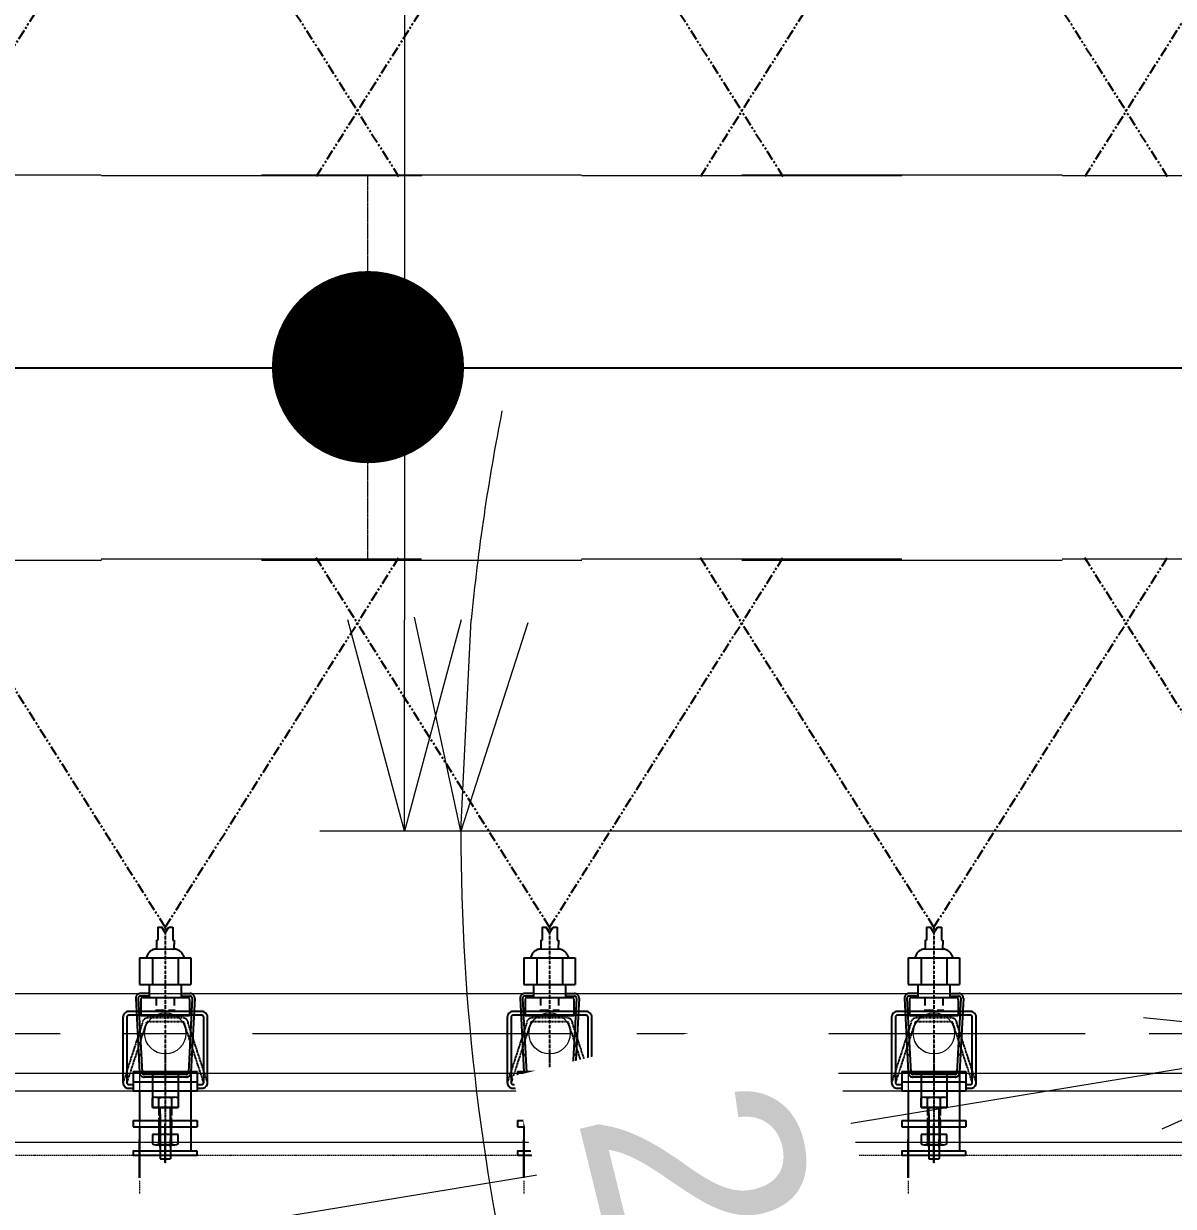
# Model space of a CAD drawing. Header units: inches. Extents: x 702888 to 852715, y 9845 to 271320.
# Drawn here: x 741018 to 741916, y 81410 to 82333 of the extents above; entities that cross this region are included whole.
import ezdxf

# ---------------------------------------------------------------- set-up
doc = ezdxf.new("R2010")
doc.units = ezdxf.units.IN
doc.header["$MEASUREMENT"] = 0
doc.header["$PDMODE"] = 34
for name, pattern in [('CENTER2', [1.125, 0.75, -0.125, 0.125, -0.125]), ('CENTERX2', [4, 2.5, -0.5, 0.5, -0.5]), ('DASHED2', [0.375, 0.25, -0.125]), ('DASHEDX2', [1.5, 1, -0.5]), ('HIDDEN', [9.525, 6.35, -3.175]), ('HIDDEN2', [0.1875, 0.125, -0.0625]), ('PHANTOM2', [31.75, 15.875, -3.175, 3.175, -3.175, 3.175, -3.175])]:
    doc.linetypes.add(name, pattern=pattern)
doc.layers.get('0').update_dxf_attribs({"lineweight": 5})
doc.layers.get('Defpoints').update_dxf_attribs({"lineweight": 5})
for name, color, linetype in [('Baugruppe', 1, 'Continuous'), ('Nozzle', 7, 'Continuous'), ('Riser Support', 7, 'Continuous')]:
    doc.layers.add(name, color=color, linetype=linetype)
doc.layers.add('chain', color=2, linetype='Continuous', lineweight=5)
doc.dimstyles.new('D1', dxfattribs={"dimscale": 66, "dimtxt": 2.5, "dimasz": 2.5, "dimexe": 1, "dimexo": 1, "dimgap": 1.25, "dimtad": 1, "dimdec": 0, "dimdsep": 46, "dimtxsty": 'Standard', "dimblk": 'OPEN30', "dimcen": 2.5, "dimclrd": 150, "dimclre": 150, "dimclrt": 140, "dimadec": 0, "dimazin": 0, "dimtfac": 1, "dimtdec": 0, "dimtmove": 0, "dimatfit": 3, "dimfxl": 1, "dimtfill": 1, "dimlwd": 13, "dimlwe": 13, "dimarcsym": 0})

# ---------------------------------------------------------------- blocks, each defined once
blk = doc.blocks.new('A$C4D81176E')
at = {"layer": 'Nozzle', "color": 2, "linetype": 'PHANTOM2', "ltscale": 0.5}
for q in [(361.29, 4.67), (361.29, -359.71)]:
    blk.add_line((72.96, -177.52), q, dxfattribs=at)
at = {"layer": 'Nozzle', "color": 2}
for p, q in [((17.67, -154.51), (-40.49, -157.52)), ((17.67, -156.5), (-40.49, -159.5)), ((-26.32, -156.77), (-26.32, -158.75)), ((18.11, -154.51), (17.67, -154.51)), ((17.93, -156.5), (17.67, -156.5)), ((18.2, -156.59), (17.93, -156.5)), ((18.51, -154.6), (18.11, -154.51)), ((18.42, -156.68), (18.2, -156.59)), ((18.64, -156.86), (18.42, -156.68)), ((18.9, -154.74), (18.51, -154.6)), ((18.82, -157.03), (18.64, -156.86)), ((19.3, -154.91), (18.9, -154.74)), ((19.65, -155.13), (19.3, -154.91)), ((20.01, -155.4), (19.65, -155.13)), ((20.27, -155.66), (20.01, -155.4)), ((20.54, -156.02), (20.27, -155.66)), ((20.76, -156.37), (20.54, -156.02)), ((20.94, -156.77), (20.76, -156.37)), ((21.07, -157.16), (20.94, -156.77)), ((-43.98, -160.56), (-44.03, -161.01)), ((-44.03, -194.04), (-44.03, -161.01)), ((-43.89, -160.17), (-43.98, -160.56)), ((-43.81, -159.77), (-43.89, -160.17)), ((-43.63, -159.37), (-43.81, -159.77)), ((-43.41, -159.02), (-43.63, -159.37)), ((-43.14, -158.67), (-43.41, -159.02)), ((-42.83, -158.4), (-43.14, -158.67)), ((-42.48, -158.14), (-42.83, -158.4)), ((-42.13, -157.92), (-42.48, -158.14)), ((-41.77, -157.74), (-42.13, -157.92)), ((-41.91, -160.48), (-42, -160.74)), ((-42, -160.74), (-42, -161.01)), ((-42, -194.04), (-42, -161.01)), ((-41.82, -160.26), (-41.91, -160.48)), ((-41.64, -160.03), (-41.82, -160.26)), ((-41.33, -157.61), (-41.77, -157.74)), ((-41.47, -159.86), (-41.64, -160.03)), ((-41.25, -159.68), (-41.47, -159.86)), ((-40.94, -157.52), (-41.33, -157.61)), ((-41.02, -159.59), (-41.25, -159.68)), ((-40.76, -159.5), (-41.02, -159.59)), ((-40.49, -157.52), (-40.94, -157.52)), ((-40.49, -159.5), (-40.76, -159.5)), ((4.15, -158.49), (4.15, -196.51)), ((16.65, -158.49), (4.15, -158.49)), ((16.92, -158.53), (16.65, -158.49)), ((17.18, -158.58), (16.92, -158.53)), ((17.4, -158.71), (17.18, -158.58)), ((17.62, -158.84), (17.4, -158.71)), ((17.8, -159.02), (17.62, -158.84)), ((17.98, -159.24), (17.8, -159.02)), ((18.06, -159.5), (17.98, -159.24)), ((18.15, -159.73), (18.06, -159.5)), ((18.15, -159.99), (18.15, -159.73)), ((18.15, -159.99), (18.15, -195.01)), ((28.18, -165.03), (18.15, -165.03)), ((18.95, -157.25), (18.82, -157.03)), ((19.08, -157.47), (18.95, -157.25)), ((19.17, -157.74), (19.08, -157.47)), ((19.17, -158), (19.17, -157.74)), ((19.17, -165.03), (19.17, -158)), ((21.16, -157.56), (21.07, -157.16)), ((21.16, -158), (21.16, -157.56)), ((21.16, -165.03), (21.16, -157.96)), ((48.98, -157.52), (28.18, -157.52)), ((28.18, -157.52), (28.18, -197.53)), ((48.98, -157.52), (48.98, -197.53)), ((49.64, -162.86), (48.98, -162.73)), ((50.3, -163.04), (49.64, -162.86)), ((50.92, -163.3), (50.3, -163.04)), ((51.54, -163.61), (50.92, -163.3)), ((52.11, -163.97), (51.54, -163.61)), ((52.64, -164.32), (52.11, -163.97)), ((53.17, -164.76), (52.64, -164.32)), ((53.66, -165.25), (53.17, -164.76)), ((54.1, -165.78), (53.66, -165.25)), ((54.5, -166.31), (54.1, -165.78)), ((48.98, -167.5), (28.18, -167.5)), ((54.9, -166.88), (54.5, -166.31)), ((55.21, -167.5), (54.9, -166.88)), ((55.47, -168.12), (55.21, -167.5)), ((55.65, -168.73), (55.47, -168.12)), ((55.82, -169.4), (55.65, -168.73)), ((55.96, -170.06), (55.82, -169.4)), ((56, -170.77), (55.96, -170.06)), ((56, -170.77), (55.96, -184.32)), ((62.98, -170.77), (56, -170.77)), ((62.98, -170.77), (62.98, -171.69)), ((72.96, -171.69), (62.98, -171.69)), ((68.67, -177.52), (72.96, -174.83)), ((72.96, -171.69), (72.96, -174.83)), ((55.91, -184.99), (55.96, -184.32)), ((62.98, -184.37), (55.96, -184.32)), ((72.96, -183.49), (62.98, -183.44)), ((62.98, -183.44), (62.98, -184.37)), ((68.67, -177.52), (72.96, -180.35)), ((72.96, -180.35), (72.96, -183.49)), ((28.18, -190.02), (18.15, -190.02)), ((19.17, -190.02), (19.17, -197.04)), ((21.16, -190.02), (21.16, -197.04)), ((48.98, -187.5), (28.18, -187.5)), ((48.98, -192.32), (49.64, -192.18)), ((49.64, -192.18), (50.26, -191.96)), ((50.26, -191.96), (50.92, -191.74)), ((50.92, -191.74), (51.5, -191.43)), ((51.5, -191.43), (52.07, -191.08)), ((52.07, -191.08), (52.64, -190.73)), ((52.64, -190.73), (53.17, -190.29)), ((53.17, -190.29), (53.66, -189.8)), ((53.66, -189.8), (54.1, -189.31)), ((54.1, -189.31), (54.5, -188.74)), ((54.5, -188.74), (54.85, -188.17)), ((54.85, -188.17), (55.16, -187.59)), ((55.16, -187.59), (55.43, -186.97)), ((55.43, -186.97), (55.65, -186.31)), ((55.65, -186.31), (55.78, -185.69)), ((55.78, -185.69), (55.91, -184.99)), ((-44.03, -194.04), (-43.98, -194.44)), ((-43.98, -194.44), (-43.89, -194.88)), ((-43.89, -194.88), (-43.81, -195.28)), ((-43.81, -195.28), (-43.63, -195.67)), ((-43.63, -195.67), (-43.41, -196.03)), ((-43.41, -196.03), (-43.14, -196.34)), ((-43.14, -196.34), (-42.83, -196.65)), ((-42.83, -196.65), (-42.48, -196.91)), ((-42.48, -196.91), (-42.13, -197.13)), ((-42.13, -197.13), (-41.77, -197.31)), ((-42, -194.04), (-42, -194.3)), ((-42, -194.3), (-41.91, -194.53)), ((-41.91, -194.53), (-41.82, -194.79)), ((-41.82, -194.79), (-41.64, -195.01)), ((-41.77, -197.31), (-41.33, -197.44)), ((-41.64, -195.01), (-41.47, -195.19)), ((-41.47, -195.19), (-41.25, -195.32)), ((-41.33, -197.44), (-40.94, -197.53)), ((-41.25, -195.32), (-41.02, -195.45)), ((-41.02, -195.45), (-40.76, -195.5)), ((-40.94, -197.53), (-40.49, -197.53)), ((-40.76, -195.5), (-40.49, -195.54)), ((17.67, -198.54), (-40.49, -195.54)), ((17.67, -200.53), (-40.49, -197.53)), ((-26.32, -196.25), (-26.32, -198.28)), ((16.65, -196.51), (4.15, -196.51)), ((16.65, -196.51), (16.92, -196.51)), ((16.65, -196.51), (16.92, -196.51)), ((16.92, -196.51), (17.18, -196.42)), ((16.92, -196.51), (17.18, -196.42)), ((17.18, -196.42), (17.4, -196.34)), ((17.18, -196.42), (17.4, -196.34)), ((17.4, -196.34), (17.62, -196.16)), ((17.4, -196.34), (17.62, -196.16)), ((17.62, -196.16), (17.8, -195.98)), ((17.62, -196.16), (17.8, -195.98)), ((17.67, -198.54), (17.93, -198.5)), ((17.67, -200.53), (18.11, -200.49)), ((17.8, -195.98), (17.98, -195.76)), ((17.8, -195.98), (17.98, -195.76)), ((17.93, -198.5), (18.2, -198.46)), ((17.98, -195.76), (18.06, -195.54)), ((17.98, -195.76), (18.06, -195.54)), ((18.06, -195.54), (18.15, -195.28)), ((18.06, -195.54), (18.15, -195.28)), ((18.11, -200.49), (18.51, -200.44)), ((18.15, -195.28), (18.15, -195.01)), ((18.15, -195.28), (18.15, -195.01)), ((18.2, -198.46), (18.42, -198.32)), ((18.42, -198.32), (18.64, -198.19)), ((18.51, -200.44), (18.9, -200.31)), ((18.64, -198.19), (18.82, -198.01)), ((18.82, -198.01), (18.95, -197.79)), ((18.9, -200.31), (19.3, -200.13)), ((18.95, -197.79), (19.08, -197.53)), ((19.08, -197.53), (19.17, -197.31)), ((19.17, -197.31), (19.17, -197.04)), ((19.3, -200.13), (19.65, -199.91)), ((19.65, -199.91), (20.01, -199.65)), ((20.01, -199.65), (20.27, -199.34)), ((20.27, -199.34), (20.54, -199.03)), ((20.54, -199.03), (20.76, -198.68)), ((20.76, -198.68), (20.94, -198.28)), ((20.94, -198.28), (21.07, -197.88)), ((21.07, -197.88), (21.16, -197.44)), ((21.16, -197.44), (21.16, -197.04)), ((48.98, -197.53), (28.18, -197.53))]:
    blk.add_line(p, q, dxfattribs=at)
at = {"layer": 'Nozzle', "color": 8, "linetype": 'HIDDEN'}
for p, q in [((8.17, -170.5), (8.17, -184.5)), ((18.15, -170.5), (8.17, -170.5)), ((18.15, -184.5), (8.17, -184.5))]:
    blk.add_line(p, q, dxfattribs=at)
at = {"layer": 'Nozzle', "color": 1, "linetype": 'CENTER2', "ltscale": 0.25}
blk.add_line((72.96, -177.52), (-46.92, -177.52), dxfattribs=at)
blk = doc.blocks.new('*U313')
at = {"layer": 'chain', "color": 7, "linetype": 'Continuous'}
blk.add_line((-20, -152.95, 0), (-20, -215.05, 0), dxfattribs=at)
at = {"layer": 'chain', "color": 5, "linetype": 'DASHEDX2'}
blk.add_line((-20, -238.1, 0), (-20, -248.1, 0), dxfattribs=at)
at = {"layer": 'chain', "color": 7, "linetype": 'Continuous'}
blk.add_circle((0, -123.05, 0), 16.1, dxfattribs=at)
at = {"layer": 'Riser Support', "color": 1, "linetype": 'CENTER2'}
blk.add_line((0, -139.12, 0), (0, -224.69, 0), dxfattribs=at)
at = {"layer": 'Riser Support', "color": 11}
for p, q in [((-25, -152.95, 0), (-25, -167.95, 0)), ((-25, -152.95, 0), (25, -152.95, 0)), ((-10, -152.95, 0), (-10, -180.95, 0)), ((10, -152.95, 0), (10, -180.95, 0)), ((25, -152.95, 0), (25, -167.95, 0)), ((-25, -160.95, 0), (25, -160.95, 0)), ((-25, -167.95, 0), (25, -167.95, 0)), ((-20, -167.95, 0), (-20, -190.95, 0)), ((-10, -180.95, 0), (-10, -173.72, 0)), ((-7.5, -172.95, 0), (7.5, -172.95, 0)), ((-5, -180.95, 0), (-5, -173.72, 0)), ((5, -173.72, 0), (5, -180.95, 0)), ((10, -173.72, 0), (10, -180.95, 0)), ((20, -167.95, 0), (20, -190.95, 0)), ((-10, -180.95, 0), (10, -180.95, 0)), ((10, -180.95, 0), (-10, -180.95, 0)), ((-4, -195.95, 0), (-4, -180.95, 0)), ((4, -195.95, 0), (4, -180.95, 0)), ((-25, -190.95, 0), (-25, -195.95, 0)), ((-25, -190.95, 0), (25, -190.95, 0)), ((-5, -189.03, 0), (-5, -209.18, 0)), ((-4, -185.95, 0), (-4, -220.95, 0)), ((4, -185.95, 0), (4, -220.95, 0)), ((5, -209.18, 0), (5, -189.03, 0)), ((25, -190.95, 0), (25, -195.95, 0)), ((-25, -195.95, 0), (25, -195.95, 0)), ((-10, -201.95, 0), (-10, -209.18, 0)), ((10, -201.95, 0), (-10, -201.95, 0)), ((10, -209.18, 0), (10, -201.95, 0)), ((-7.5, -209.95, 0), (7.5, -209.95, 0)), ((-4, -220.95, 0), (4, -220.95, 0))]:
    blk.add_line(p, q, dxfattribs=at)
at = {"layer": 'Riser Support'}
for p, q in [((20, -152.95, 0), (20, -215.05, 0)), ((-20, -195.95, 0), (-20, -235.95, 0)), ((-20, -195.95, 0), (20, -195.95, 0)), ((-20, -235.95, 0), (-20, -205.95, 0)), ((-4, -211.95, 0), (-4, -205.95, 0)), ((4, -211.95, 0), (4, -205.95, 0))]:
    blk.add_line(p, q, dxfattribs=at)
at = {"layer": 'Riser Support', "color": 11, "linetype": 'HIDDEN'}
for p, q in [((-5, -180.95, 0), (-5, -195.95, 0)), ((5, -180.95, 0), (5, -195.95, 0))]:
    blk.add_line(p, q, dxfattribs=at)
at = {"layer": 'Riser Support', "color": 1, "linetype": 'CENTER2', "ltscale": 200}
blk.add_line((0, -223.95, 0), (0, -193.95, 0), dxfattribs=at)
at = {"layer": 'Riser Support', "elevation": 0}
for points in [[(25, -165.95), (28.5, -165.95, 0.414214), (33, -161.45), (33, -110.45, 0.414214), (28.5, -105.95), (-28.5, -105.95, 0.414214), (-33, -110.45), (-33, -161.45, 0.414214), (-28.5, -165.95), (-25, -165.95)], [(25, -162.95), (28.5, -162.95, 0.414214), (30, -161.45), (30, -110.45, 0.414214), (28.5, -108.95), (-28.5, -108.95, 0.414214), (-30, -110.45), (-30, -161.45, 0.414214), (-28.5, -162.95), (-25, -162.95)]]:
    blk.add_lwpolyline(points, format="xyb", dxfattribs=at)
at = {"layer": 'Riser Support', "linetype": 'HIDDEN2', "ltscale": 0.75, "elevation": 0}
for points in [[(25, -165.95), (28.5, -165.95, 0.414214), (33, -161.45), (18, -115.45, 0.414214), (13.5, -110.95), (-13.5, -110.95, 0.414214), (-18, -115.45), (-33, -161.45, 0.414214), (-28.5, -165.95), (-25, -165.95)], [(25, -162.95), (28.5, -162.95, 0.414214), (30, -161.45), (15, -115.45, 0.414214), (13.5, -113.95), (-13.5, -113.95, 0.414214), (-15, -115.45), (-30, -161.45, 0.414214), (-28.5, -162.95), (-25, -162.95)]]:
    blk.add_lwpolyline(points, format="xyb", dxfattribs=at)
at = {"layer": 'Riser Support', "elevation": 0}
blk.add_lwpolyline([(25, -215.05), (-25, -215.05), (-25, -218.05), (25, -218.05), (25, -215.05)], dxfattribs=at)
at = {"layer": 'Riser Support', "color": 11}
for centre, radius, start, end in [((-7.5, -177.38, 0), 4.44, 55.69029, 124.30971), ((0, -189.53, 0), 16.58, 72.45192, 107.54808), ((7.5, -177.38, 0), 4.44, 55.69029, 124.30971), ((-7.5, -205.51, 0), 4.44, 235.69029, 304.30971), ((0, -193.36, 0), 16.58, 252.45192, 287.54808), ((7.5, -205.51, 0), 4.44, 235.69029, 304.30971)]:
    blk.add_arc(centre, radius, start, end, dxfattribs=at)
at = {"color": 0, "linetype": 'ByBlock', "lineweight": -2, "extrusion": (0, 0, -1), "xscale": -1, "zscale": -1, "rotation": 270}
blk.add_blockref('A$C4D81176E', (177.52, -113.19, 0), dxfattribs=at)
blk = doc.blocks.new('*U305')
at = {"layer": 'chain', "color": 0, "linetype": 'ByBlock', "lineweight": -2, "transparency": 16777216}
for p in [(12000, 0), (12300, 0), (12600, 0), (12900, 0)]:
    blk.add_blockref('*U313', p, dxfattribs=at)
blk = doc.blocks.new('*U291')
at = {"layer": 'chain', "color": 7, "linetype": 'Continuous'}
blk.add_line((-20, -152.95, 0), (-20, -215.05, 0), dxfattribs=at)
at = {"layer": 'chain', "color": 5, "linetype": 'DASHEDX2'}
blk.add_line((-20, -238.1, 0), (-20, -248.1, 0), dxfattribs=at)
at = {"layer": 'chain', "color": 7, "linetype": 'Continuous'}
blk.add_circle((0, -123.05, 0), 16.1, dxfattribs=at)
at = {"layer": 'Riser Support', "color": 1, "linetype": 'CENTER2'}
blk.add_line((0, -139.12, 0), (0, -224.69, 0), dxfattribs=at)
at = {"layer": 'Riser Support', "color": 11}
for p, q in [((-25, -152.95, 0), (-25, -167.95, 0)), ((-25, -152.95, 0), (25, -152.95, 0)), ((-10, -152.95, 0), (-10, -180.95, 0)), ((10, -152.95, 0), (10, -180.95, 0)), ((25, -152.95, 0), (25, -167.95, 0)), ((-25, -160.95, 0), (25, -160.95, 0)), ((-25, -167.95, 0), (25, -167.95, 0)), ((-20, -167.95, 0), (-20, -190.95, 0)), ((-10, -180.95, 0), (-10, -173.72, 0)), ((-7.5, -172.95, 0), (7.5, -172.95, 0)), ((-5, -180.95, 0), (-5, -173.72, 0)), ((5, -173.72, 0), (5, -180.95, 0)), ((10, -173.72, 0), (10, -180.95, 0)), ((20, -167.95, 0), (20, -190.95, 0)), ((-10, -180.95, 0), (10, -180.95, 0)), ((10, -180.95, 0), (-10, -180.95, 0)), ((-4, -195.95, 0), (-4, -180.95, 0)), ((4, -195.95, 0), (4, -180.95, 0)), ((-25, -190.95, 0), (-25, -195.95, 0)), ((-25, -190.95, 0), (25, -190.95, 0)), ((-5, -189.03, 0), (-5, -209.18, 0)), ((-4, -185.95, 0), (-4, -220.95, 0)), ((4, -185.95, 0), (4, -220.95, 0)), ((5, -209.18, 0), (5, -189.03, 0)), ((25, -190.95, 0), (25, -195.95, 0)), ((-25, -195.95, 0), (25, -195.95, 0)), ((-10, -201.95, 0), (-10, -209.18, 0)), ((10, -201.95, 0), (-10, -201.95, 0)), ((10, -209.18, 0), (10, -201.95, 0)), ((-7.5, -209.95, 0), (7.5, -209.95, 0)), ((-4, -220.95, 0), (4, -220.95, 0))]:
    blk.add_line(p, q, dxfattribs=at)
at = {"layer": 'Riser Support'}
for p, q in [((20, -152.95, 0), (20, -215.05, 0)), ((-20, -195.95, 0), (-20, -235.95, 0)), ((-20, -195.95, 0), (20, -195.95, 0)), ((-20, -235.95, 0), (-20, -205.95, 0)), ((-4, -211.95, 0), (-4, -205.95, 0)), ((4, -211.95, 0), (4, -205.95, 0))]:
    blk.add_line(p, q, dxfattribs=at)
at = {"layer": 'Riser Support', "color": 11, "linetype": 'HIDDEN'}
for p, q in [((-5, -180.95, 0), (-5, -195.95, 0)), ((5, -180.95, 0), (5, -195.95, 0))]:
    blk.add_line(p, q, dxfattribs=at)
at = {"layer": 'Riser Support', "color": 1, "linetype": 'CENTER2', "ltscale": 200}
blk.add_line((0, -223.95, 0), (0, -193.95, 0), dxfattribs=at)
at = {"layer": 'Riser Support', "elevation": 0}
for points in [[(25, -165.95), (28.5, -165.95, 0.414214), (33, -161.45), (33, -110.45, 0.414214), (28.5, -105.95), (-28.5, -105.95, 0.414214), (-33, -110.45), (-33, -161.45, 0.414214), (-28.5, -165.95), (-25, -165.95)], [(25, -162.95), (28.5, -162.95, 0.414214), (30, -161.45), (30, -110.45, 0.414214), (28.5, -108.95), (-28.5, -108.95, 0.414214), (-30, -110.45), (-30, -161.45, 0.414214), (-28.5, -162.95), (-25, -162.95)]]:
    blk.add_lwpolyline(points, format="xyb", dxfattribs=at)
at = {"layer": 'Riser Support', "linetype": 'HIDDEN2', "ltscale": 0.75, "elevation": 0}
for points in [[(25, -165.95), (28.5, -165.95, 0.414214), (33, -161.45), (18, -115.45, 0.414214), (13.5, -110.95), (-13.5, -110.95, 0.414214), (-18, -115.45), (-33, -161.45, 0.414214), (-28.5, -165.95), (-25, -165.95)], [(25, -162.95), (28.5, -162.95, 0.414214), (30, -161.45), (15, -115.45, 0.414214), (13.5, -113.95), (-13.5, -113.95, 0.414214), (-15, -115.45), (-30, -161.45, 0.414214), (-28.5, -162.95), (-25, -162.95)]]:
    blk.add_lwpolyline(points, format="xyb", dxfattribs=at)
at = {"layer": 'Riser Support', "elevation": 0}
blk.add_lwpolyline([(25, -215.05), (-25, -215.05), (-25, -218.05), (25, -218.05), (25, -215.05)], dxfattribs=at)
at = {"layer": 'Riser Support', "color": 11}
for centre, radius, start, end in [((-7.5, -177.38, 0), 4.44, 55.69029, 124.30971), ((0, -189.53, 0), 16.58, 72.45192, 107.54808), ((7.5, -177.38, 0), 4.44, 55.69029, 124.30971), ((-7.5, -205.51, 0), 4.44, 235.69029, 304.30971), ((0, -193.36, 0), 16.58, 252.45192, 287.54808), ((7.5, -205.51, 0), 4.44, 235.69029, 304.30971)]:
    blk.add_arc(centre, radius, start, end, dxfattribs=at)
at = {"color": 0, "linetype": 'ByBlock', "lineweight": -2, "extrusion": (0, 0, -1), "xscale": -1, "zscale": -1, "rotation": 270}
blk.add_blockref('A$C4D81176E', (177.52, -113.19, 0), dxfattribs=at)
blk = doc.blocks.new('*U303')
at = {"layer": 'chain', "color": 0, "linetype": 'ByBlock', "lineweight": -2, "transparency": 16777216}
for p in [(12300, 0), (12600, 0), (12900, 0), (13200, 0)]:
    blk.add_blockref('*U291', p, dxfattribs=at)
blk = doc.blocks.new('*U292')
at = {"layer": 'chain', "color": 7, "linetype": 'Continuous'}
blk.add_line((-20, -152.95, 0), (-20, -215.05, 0), dxfattribs=at)
at = {"layer": 'chain', "color": 5, "linetype": 'DASHEDX2'}
blk.add_line((-20, -238.1, 0), (-20, -248.1, 0), dxfattribs=at)
at = {"layer": 'chain', "color": 7, "linetype": 'Continuous'}
blk.add_circle((0, -123.05, 0), 16.1, dxfattribs=at)
at = {"layer": 'Riser Support', "color": 1, "linetype": 'CENTER2'}
blk.add_line((0, -139.12, 0), (0, -224.69, 0), dxfattribs=at)
at = {"layer": 'Riser Support', "color": 11}
for p, q in [((-25, -152.95, 0), (-25, -167.95, 0)), ((-25, -152.95, 0), (25, -152.95, 0)), ((-10, -152.95, 0), (-10, -180.95, 0)), ((10, -152.95, 0), (10, -180.95, 0)), ((25, -152.95, 0), (25, -167.95, 0)), ((-25, -160.95, 0), (25, -160.95, 0)), ((-25, -167.95, 0), (25, -167.95, 0)), ((-20, -167.95, 0), (-20, -190.95, 0)), ((-10, -180.95, 0), (-10, -173.72, 0)), ((-7.5, -172.95, 0), (7.5, -172.95, 0)), ((-5, -180.95, 0), (-5, -173.72, 0)), ((5, -173.72, 0), (5, -180.95, 0)), ((10, -173.72, 0), (10, -180.95, 0)), ((20, -167.95, 0), (20, -190.95, 0)), ((-10, -180.95, 0), (10, -180.95, 0)), ((10, -180.95, 0), (-10, -180.95, 0)), ((-4, -195.95, 0), (-4, -180.95, 0)), ((4, -195.95, 0), (4, -180.95, 0)), ((-25, -190.95, 0), (-25, -195.95, 0)), ((-25, -190.95, 0), (25, -190.95, 0)), ((-5, -189.03, 0), (-5, -209.18, 0)), ((-4, -185.95, 0), (-4, -220.95, 0)), ((4, -185.95, 0), (4, -220.95, 0)), ((5, -209.18, 0), (5, -189.03, 0)), ((25, -190.95, 0), (25, -195.95, 0)), ((-25, -195.95, 0), (25, -195.95, 0)), ((-10, -201.95, 0), (-10, -209.18, 0)), ((10, -201.95, 0), (-10, -201.95, 0)), ((10, -209.18, 0), (10, -201.95, 0)), ((-7.5, -209.95, 0), (7.5, -209.95, 0)), ((-4, -220.95, 0), (4, -220.95, 0))]:
    blk.add_line(p, q, dxfattribs=at)
at = {"layer": 'Riser Support'}
for p, q in [((20, -152.95, 0), (20, -215.05, 0)), ((-20, -195.95, 0), (-20, -235.95, 0)), ((-20, -195.95, 0), (20, -195.95, 0)), ((-20, -235.95, 0), (-20, -205.95, 0)), ((-4, -211.95, 0), (-4, -205.95, 0)), ((4, -211.95, 0), (4, -205.95, 0))]:
    blk.add_line(p, q, dxfattribs=at)
at = {"layer": 'Riser Support', "color": 11, "linetype": 'HIDDEN'}
for p, q in [((-5, -180.95, 0), (-5, -195.95, 0)), ((5, -180.95, 0), (5, -195.95, 0))]:
    blk.add_line(p, q, dxfattribs=at)
at = {"layer": 'Riser Support', "color": 1, "linetype": 'CENTER2', "ltscale": 200}
blk.add_line((0, -223.95, 0), (0, -193.95, 0), dxfattribs=at)
at = {"layer": 'Riser Support', "elevation": 0}
for points in [[(25, -165.95), (28.5, -165.95, 0.414214), (33, -161.45), (33, -110.45, 0.414214), (28.5, -105.95), (-28.5, -105.95, 0.414214), (-33, -110.45), (-33, -161.45, 0.414214), (-28.5, -165.95), (-25, -165.95)], [(25, -162.95), (28.5, -162.95, 0.414214), (30, -161.45), (30, -110.45, 0.414214), (28.5, -108.95), (-28.5, -108.95, 0.414214), (-30, -110.45), (-30, -161.45, 0.414214), (-28.5, -162.95), (-25, -162.95)]]:
    blk.add_lwpolyline(points, format="xyb", dxfattribs=at)
at = {"layer": 'Riser Support', "linetype": 'HIDDEN2', "ltscale": 0.75, "elevation": 0}
for points in [[(25, -165.95), (28.5, -165.95, 0.414214), (33, -161.45), (18, -115.45, 0.414214), (13.5, -110.95), (-13.5, -110.95, 0.414214), (-18, -115.45), (-33, -161.45, 0.414214), (-28.5, -165.95), (-25, -165.95)], [(25, -162.95), (28.5, -162.95, 0.414214), (30, -161.45), (15, -115.45, 0.414214), (13.5, -113.95), (-13.5, -113.95, 0.414214), (-15, -115.45), (-30, -161.45, 0.414214), (-28.5, -162.95), (-25, -162.95)]]:
    blk.add_lwpolyline(points, format="xyb", dxfattribs=at)
at = {"layer": 'Riser Support', "elevation": 0}
blk.add_lwpolyline([(25, -215.05), (-25, -215.05), (-25, -218.05), (25, -218.05), (25, -215.05)], dxfattribs=at)
at = {"layer": 'Riser Support', "color": 11}
for centre, radius, start, end in [((-7.5, -177.38, 0), 4.44, 55.69029, 124.30971), ((0, -189.53, 0), 16.58, 72.45192, 107.54808), ((7.5, -177.38, 0), 4.44, 55.69029, 124.30971), ((-7.5, -205.51, 0), 4.44, 235.69029, 304.30971), ((0, -193.36, 0), 16.58, 252.45192, 287.54808), ((7.5, -205.51, 0), 4.44, 235.69029, 304.30971)]:
    blk.add_arc(centre, radius, start, end, dxfattribs=at)
at = {"color": 0, "linetype": 'ByBlock', "lineweight": -2, "extrusion": (0, 0, -1), "xscale": -1, "zscale": -1, "rotation": 270}
blk.add_blockref('A$C4D81176E', (177.52, -113.19, 0), dxfattribs=at)
blk = doc.blocks.new('*U301')
at = {"layer": 'chain', "color": 0, "linetype": 'ByBlock', "lineweight": -2, "transparency": 16777216}
for p in [(12000, 0), (12300, 0), (12600, 0), (12900, 0)]:
    blk.add_blockref('*U292', p, dxfattribs=at)
blk = doc.blocks.new('*U311')
at = {"layer": 'chain', "color": 7, "linetype": 'Continuous'}
blk.add_line((-20, -152.95, 0), (-20, -215.05, 0), dxfattribs=at)
at = {"layer": 'chain', "color": 5, "linetype": 'DASHEDX2'}
blk.add_line((-20, -238.1, 0), (-20, -248.1, 0), dxfattribs=at)
at = {"layer": 'chain', "color": 7, "linetype": 'Continuous'}
blk.add_circle((0, -123.05, 0), 16.1, dxfattribs=at)
at = {"layer": 'Riser Support', "color": 1, "linetype": 'CENTER2'}
blk.add_line((0, -139.12, 0), (0, -224.69, 0), dxfattribs=at)
at = {"layer": 'Riser Support', "color": 11}
for p, q in [((-25, -152.95, 0), (-25, -167.95, 0)), ((-25, -152.95, 0), (25, -152.95, 0)), ((-10, -152.95, 0), (-10, -180.95, 0)), ((10, -152.95, 0), (10, -180.95, 0)), ((25, -152.95, 0), (25, -167.95, 0)), ((-25, -160.95, 0), (25, -160.95, 0)), ((-25, -167.95, 0), (25, -167.95, 0)), ((-20, -167.95, 0), (-20, -190.95, 0)), ((-10, -180.95, 0), (-10, -173.72, 0)), ((-7.5, -172.95, 0), (7.5, -172.95, 0)), ((-5, -180.95, 0), (-5, -173.72, 0)), ((5, -173.72, 0), (5, -180.95, 0)), ((10, -173.72, 0), (10, -180.95, 0)), ((20, -167.95, 0), (20, -190.95, 0)), ((-10, -180.95, 0), (10, -180.95, 0)), ((10, -180.95, 0), (-10, -180.95, 0)), ((-4, -195.95, 0), (-4, -180.95, 0)), ((4, -195.95, 0), (4, -180.95, 0)), ((-25, -190.95, 0), (-25, -195.95, 0)), ((-25, -190.95, 0), (25, -190.95, 0)), ((-5, -189.03, 0), (-5, -209.18, 0)), ((-4, -185.95, 0), (-4, -220.95, 0)), ((4, -185.95, 0), (4, -220.95, 0)), ((5, -209.18, 0), (5, -189.03, 0)), ((25, -190.95, 0), (25, -195.95, 0)), ((-25, -195.95, 0), (25, -195.95, 0)), ((-10, -201.95, 0), (-10, -209.18, 0)), ((10, -201.95, 0), (-10, -201.95, 0)), ((10, -209.18, 0), (10, -201.95, 0)), ((-7.5, -209.95, 0), (7.5, -209.95, 0)), ((-4, -220.95, 0), (4, -220.95, 0))]:
    blk.add_line(p, q, dxfattribs=at)
at = {"layer": 'Riser Support'}
for p, q in [((20, -152.95, 0), (20, -215.05, 0)), ((-20, -195.95, 0), (-20, -235.95, 0)), ((-20, -195.95, 0), (20, -195.95, 0)), ((-20, -235.95, 0), (-20, -205.95, 0)), ((-4, -211.95, 0), (-4, -205.95, 0)), ((4, -211.95, 0), (4, -205.95, 0))]:
    blk.add_line(p, q, dxfattribs=at)
at = {"layer": 'Riser Support', "color": 11, "linetype": 'HIDDEN'}
for p, q in [((-5, -180.95, 0), (-5, -195.95, 0)), ((5, -180.95, 0), (5, -195.95, 0))]:
    blk.add_line(p, q, dxfattribs=at)
at = {"layer": 'Riser Support', "color": 1, "linetype": 'CENTER2', "ltscale": 200}
blk.add_line((0, -223.95, 0), (0, -193.95, 0), dxfattribs=at)
at = {"layer": 'Riser Support', "elevation": 0}
for points in [[(25, -165.95), (28.5, -165.95, 0.414214), (33, -161.45), (33, -110.45, 0.414214), (28.5, -105.95), (-28.5, -105.95, 0.414214), (-33, -110.45), (-33, -161.45, 0.414214), (-28.5, -165.95), (-25, -165.95)], [(25, -162.95), (28.5, -162.95, 0.414214), (30, -161.45), (30, -110.45, 0.414214), (28.5, -108.95), (-28.5, -108.95, 0.414214), (-30, -110.45), (-30, -161.45, 0.414214), (-28.5, -162.95), (-25, -162.95)]]:
    blk.add_lwpolyline(points, format="xyb", dxfattribs=at)
at = {"layer": 'Riser Support', "linetype": 'HIDDEN2', "ltscale": 0.75, "elevation": 0}
for points in [[(25, -165.95), (28.5, -165.95, 0.414214), (33, -161.45), (18, -115.45, 0.414214), (13.5, -110.95), (-13.5, -110.95, 0.414214), (-18, -115.45), (-33, -161.45, 0.414214), (-28.5, -165.95), (-25, -165.95)], [(25, -162.95), (28.5, -162.95, 0.414214), (30, -161.45), (15, -115.45, 0.414214), (13.5, -113.95), (-13.5, -113.95, 0.414214), (-15, -115.45), (-30, -161.45, 0.414214), (-28.5, -162.95), (-25, -162.95)]]:
    blk.add_lwpolyline(points, format="xyb", dxfattribs=at)
at = {"layer": 'Riser Support', "elevation": 0}
blk.add_lwpolyline([(25, -215.05), (-25, -215.05), (-25, -218.05), (25, -218.05), (25, -215.05)], dxfattribs=at)
at = {"layer": 'Riser Support', "color": 11}
for centre, radius, start, end in [((-7.5, -177.38, 0), 4.44, 55.69029, 124.30971), ((0, -189.53, 0), 16.58, 72.45192, 107.54808), ((7.5, -177.38, 0), 4.44, 55.69029, 124.30971), ((-7.5, -205.51, 0), 4.44, 235.69029, 304.30971), ((0, -193.36, 0), 16.58, 252.45192, 287.54808), ((7.5, -205.51, 0), 4.44, 235.69029, 304.30971)]:
    blk.add_arc(centre, radius, start, end, dxfattribs=at)
at = {"color": 0, "linetype": 'ByBlock', "lineweight": -2, "extrusion": (0, 0, -1), "xscale": -1, "zscale": -1, "rotation": 270}
blk.add_blockref('A$C4D81176E', (177.52, -113.19, 0), dxfattribs=at)
blk = doc.blocks.new('*U310')
at = {"layer": 'chain', "color": 0, "linetype": 'ByBlock', "lineweight": -2, "transparency": 16777216}
for p in [(12300, 0), (12600, 0), (12900, 0), (13200, 0)]:
    blk.add_blockref('*U311', p, dxfattribs=at)
blk = doc.blocks.new('A$C3bb54d8b')
at = {"color": 1, "linetype": 'DASHED2'}
blk.add_line((-4609.8, -12317.56), (-4609.8, -12017.56), dxfattribs=at)
blk.add_line((-4609.8, -12317.56), (-4609.8, -12017.56), dxfattribs=at)
at = {"color": 1, "linetype": 'CENTERX2', "ltscale": 100}
blk.add_line((-17900, -12687.56), (-2749.1, -12687.56), dxfattribs=at)
at = {"color": 1, "linetype": 'DASHED2', "ltscale": 1000}
blk.add_lwpolyline([(-3068.04, -12317.56), (-17068.04, -12317.56), (-17068.04, -12017.56), (-3068.04, -12017.56)], close=True, dxfattribs=at)
at = {"layer": 'chain', "color": 3}
for p, q in [((-17754.61, -12656.56), (-2902.93, -12656.56)), ((-17754.61, -12718.56), (-2902.93, -12718.56))]:
    blk.add_line(p, q, dxfattribs=at)
at = {"layer": 'chain', "color": 7, "linetype": 'Continuous'}
for p, q in [((-17088.04, -12732.46), (-2948.04, -12732.46)), ((-17088.04, -12772.46), (-2948.04, -12772.46))]:
    blk.add_line(p, q, dxfattribs=at)
at = {"layer": 'chain', "color": 5, "linetype": 'DASHEDX2'}
blk.add_line((-17286.99, -12782.56), (-2849.1, -12782.56), dxfattribs=at)
at = {"layer": 'chain', "color": 1, "const_width": 75}
blk.add_lwpolyline([(-4572.3, -12167.56, -1), (-4647.3, -12167.56, -1)], format="xyb", close=True, dxfattribs=at)
blk.add_lwpolyline([(-4572.3, -12167.56, -1), (-4647.3, -12167.56, -1)], format="xyb", close=True, dxfattribs=at)
at = {"layer": 'chain', "color": 7, "linetype": 'Continuous', "xscale": -1, "rotation": 180}
for name, p in [('*U310', (-17068.04, -11770.61, 0)), ('*U301', (-16768.04, -11770.61, 0))]:
    blk.add_blockref(name, p, dxfattribs=at)
at = {"layer": 'chain', "color": 7, "linetype": 'Continuous'}
for name, p in [('*U303', (-17068.04, -12564.51, 0)), ('*U305', (-16768.04, -12564.51, 0))]:
    blk.add_blockref(name, p, dxfattribs=at)
blk = doc.blocks.new('_Open30')
at = {"color": 0, "linetype": 'ByBlock', "lineweight": -2}
for p, q in [((-1, 0.2679), (0, 0)), ((0, 0), (-1, -0.2679)), ((0, 0), (-1, 0))]:
    blk.add_line(p, q, dxfattribs=at)
blk = doc.blocks.new('*D327')
at = {"color": 150, "lineweight": 13, "transparency": 16777216}
for p, q in [((728828.87, 81998.12), (728828.87, 79252.53)), ((742828.87, 81998.12), (742828.87, 79252.53)), ((728993.87, 79318.53), (742663.87, 79318.53))]:
    blk.add_line(p, q, dxfattribs=at)
at = {"layer": 'Defpoints', "color": 0, "transparency": 16777216}
for p in [(728828.87, 82064.12), (742828.87, 82064.12), (742828.87, 79318.53)]:
    blk.add_point(p, dxfattribs=at)
at = {"color": 150, "lineweight": 13, "transparency": 16777216, "xscale": 165, "yscale": 165, "zscale": 165, "rotation": 180}
blk.add_blockref('_Open30', (728828.87, 79318.53), dxfattribs=at)
at = {"color": 150, "lineweight": 13, "transparency": 16777216, "xscale": 165, "yscale": 165, "zscale": 165}
blk.add_blockref('_Open30', (742828.87, 79318.53), dxfattribs=at)
at = {"color": 140, "transparency": 16777216, "insert": (735828.87, 79483.53), "char_height": 165, "attachment_point": 5, "bg_fill": 3, "box_fill_scale": 1.25, "bg_fill_color": 256, "bg_fill_true_color": 13158600, "bg_fill_transparency": 0}
blk.add_mtext('14000', dxfattribs=at)
blk = doc.blocks.new('*D363')
at = {"color": 150, "lineweight": 13, "transparency": 16777216}
for p, q in [((743049.07, 81702.53), (742062.33, 81540.21)), ((739837.11, 81174.15), (741899.52, 81513.42))]:
    blk.add_line(p, q, dxfattribs=at)
at = {"layer": 'Defpoints', "color": 0, "transparency": 16777216}
for p in [(743049.07, 81702.53), (742062.33, 81540.21)]:
    blk.add_point(p, dxfattribs=at)
at = {"color": 150, "lineweight": 13, "transparency": 16777216, "xscale": 165, "yscale": 165, "zscale": 165, "rotation": 9.341799233860339}
blk.add_blockref('_Open30', (742062.33, 81540.21), dxfattribs=at)
at = {"color": 140, "transparency": 16777216, "insert": (740203.79, 81401.68), "char_height": 165, "attachment_point": 5, "rotation": 9.3418, "bg_fill": 3, "box_fill_scale": 1.25, "bg_fill_color": 256, "bg_fill_true_color": 13158600, "bg_fill_transparency": 0}
blk.add_mtext('R1000', dxfattribs=at)
blk = doc.blocks.new('*D364')
at = {"color": 150, "lineweight": 13, "transparency": 16777216}
for p, q in [((741983.07, 81702.53), (741293.38, 81702.53)), ((742104.7, 81208.03), (741493.7, 80888.1))]:
    blk.add_line(p, q, dxfattribs=at)
for start, end in [(168.80558, 174.40279), (180, 207.63778), (213.23499, 218.8322)]:
    blk.add_arc((743049.07, 81702.53), 1689.69, start, end, dxfattribs=at)
at = {"layer": 'Defpoints', "color": 0, "transparency": 16777216}
for p in [(742049.07, 81702.53), (743049.07, 81702.53), (743049.07, 81702.53), (741381.17, 81432.01), (742163.17, 81238.65)]:
    blk.add_point(p, dxfattribs=at)
at = {"color": 150, "lineweight": 13, "transparency": 16777216, "xscale": 165, "yscale": 165, "zscale": 165}
for p, rotation in [((741359.38, 81702.53), 267.2013954993935), ((741552.17, 80918.71), 120.4363873528805)]:
    blk.add_blockref('_Open30', p, dxfattribs=dict(at, rotation=rotation))
at = {"color": 140, "transparency": 16777216, "insert": (741568.51, 81338.35), "char_height": 165, "attachment_point": 5, "rotation": 283.81889, "bg_fill": 3, "box_fill_scale": 1.25, "bg_fill_color": 256, "bg_fill_true_color": 13158600, "bg_fill_transparency": 0}
blk.add_mtext('28°', dxfattribs=at)
blk = doc.blocks.new('t565')
at = {"color": 1, "linetype": 'DASHED2', "ltscale": 1000}
for p, q in [((742828.87, 82214.12), (728828.87, 82214.12)), ((728828.87, 81914.12), (742828.87, 81914.12))]:
    blk.add_line(p, q, dxfattribs=at)
at = {"layer": 'Baugruppe'}
blk.add_line((728665.58, 82064.12), (743048.15, 82064.12), dxfattribs=at)
blk = doc.blocks.new('*D535')
at = {"color": 150, "lineweight": 13, "transparency": 16777216}
for p, q in [((741983.07, 88911.45), (741249.34, 88911.45)), ((741315.34, 88746.45), (741315.34, 81867.53)), ((741983.07, 81702.53), (741249.34, 81702.53))]:
    blk.add_line(p, q, dxfattribs=at)
at = {"layer": 'Defpoints', "color": 0, "transparency": 16777216}
for p in [(742049.07, 88911.45), (741315.34, 81702.53), (742049.07, 81702.53)]:
    blk.add_point(p, dxfattribs=at)
at = {"color": 150, "lineweight": 13, "transparency": 16777216, "xscale": 165, "yscale": 165, "zscale": 165}
for p, rotation in [((741315.34, 88911.45), 90), ((741315.34, 81702.53), 270)]:
    blk.add_blockref('_Open30', p, dxfattribs=dict(at, rotation=rotation))
at = {"color": 140, "transparency": 16777216, "insert": (741150.34, 85306.99), "char_height": 165, "attachment_point": 5, "rotation": 90, "bg_fill": 3, "box_fill_scale": 1.25, "bg_fill_color": 256, "bg_fill_true_color": 13158600, "bg_fill_transparency": 0}
blk.add_mtext('7209', dxfattribs=at)

msp = doc.modelspace()

# ---------------------------------------------------------------- linework, layer by layer
at = {"color": 1, "linetype": 'DASHED2', "ltscale": 1000}
msp.add_line((742828.868, 82214.124), (728828.868, 82214.124), dxfattribs=at)

# ---------------------------------------------------------------- block references
msp.add_blockref('A$C3bb54d8b', (745896.712, 94232.263))

# ---------------------------------------------------------------- next in the draw order: dimensions: what is measured, and where the dimension line sits
dim = msp.add_linear_dim(base=(742828.868, 79318.525), p1=(728828.868, 82064.124), p2=(742828.868, 82064.124), dimstyle='D1')
dim.commit()
dim.dimension.update_dxf_attribs({"geometry": '*D327', "text_midpoint": (735828.868, 79483.525)})

# ---------------------------------------------------------------- next in the draw order: dimensions: what is measured, and where the dimension line sits
dim = msp.add_radius_dim(center=(743049.068, 81702.53), mpoint=(742062.33, 81540.206), dimstyle='D1')
dim.commit()
dim.dimension.update_dxf_attribs({"geometry": '*D363', "text_midpoint": (740230.576, 81238.872), "dimtype": 164})

# ---------------------------------------------------------------- next in the draw order: dimensions: what is measured, and where the dimension line sits
dim = msp.add_angular_dim_2l(base=(741381.17, 81432.013), line1=((742049.068, 81702.53), (743049.068, 81702.53)), line2=((742163.17, 81238.649), (743049.068, 81702.53)), dimstyle='D1')
dim.commit()
dim.dimension.update_dxf_attribs({"geometry": '*D364', "text_midpoint": (741568.506, 81338.351)})

# ---------------------------------------------------------------- next in the draw order: block references
msp.add_blockref('t565', (0, 0))

# ---------------------------------------------------------------- next in the draw order: dimensions: what is measured, and where the dimension line sits
dim = msp.add_linear_dim(base=(741315.337, 81702.53), p1=(742049.068, 88911.451), p2=(742049.068, 81702.53), angle=90, dimstyle='D1')
dim.commit()
dim.dimension.update_dxf_attribs({"geometry": '*D535', "text_midpoint": (741150.337, 85306.99)})

doc.saveas('drawing.dxf')
